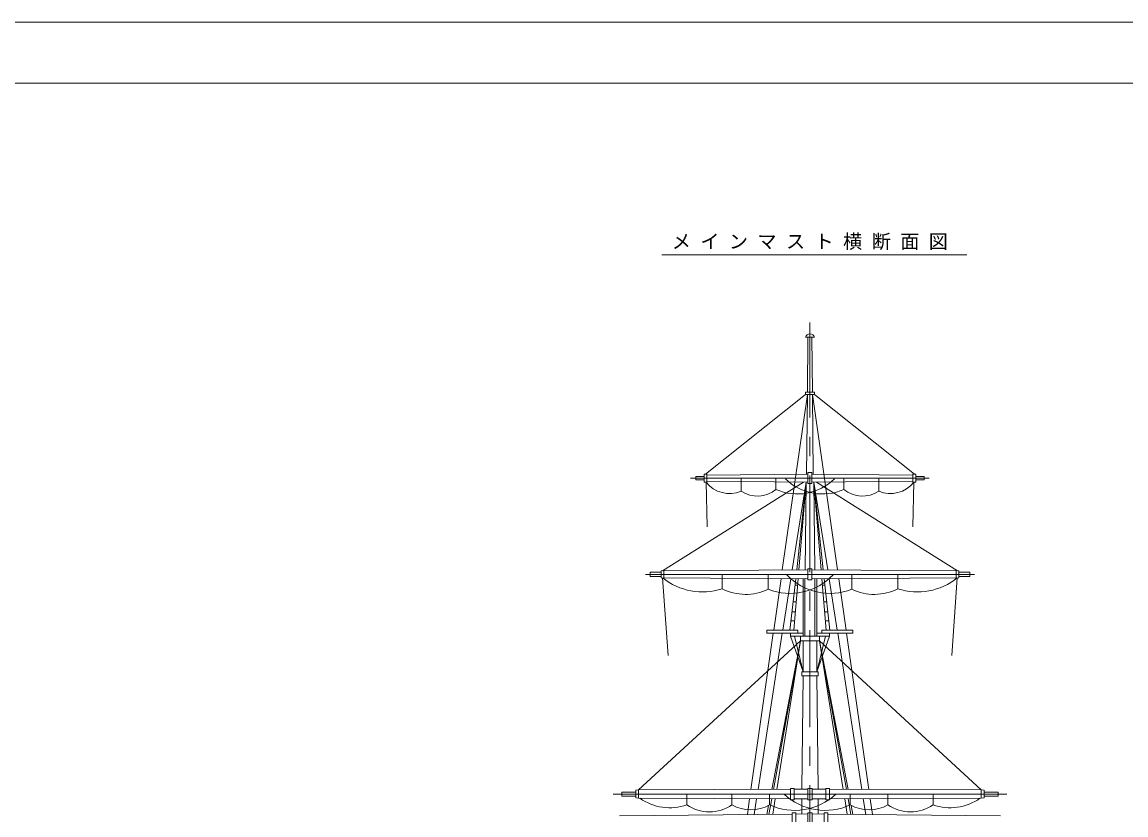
# Model space of a CAD drawing. Units: millimetres, scale not verified. Extents: x -51052 to 51048, y -29700 to 29700.
# Drawn here: x -25981 to 10227, y 3692 to 29700 of the extents above; entities that cross this region are included whole.
import ezdxf
from ezdxf.enums import TextEntityAlignment as Align

# ---------------------------------------------------------------- set-up
doc = ezdxf.new("R2010")
doc.units = ezdxf.units.MM
doc.header["$LTSCALE"] = 100
doc.linetypes.add('USER1', pattern=[50.8, 31.75, -6.35, 6.35, -6.35])
for name, color, linetype, lineweight in [('0-3_keijou', 7, 'Continuous', 18), ('0-4_frame', 7, 'Continuous', 18), ('0-5_text', 7, 'Continuous', 18), ('0-6_center', 7, 'USER1', 18)]:
    doc.layers.add(name, color=color, linetype=linetype, lineweight=lineweight)
doc.styles.add('ＭＳ ゴシック', font='')
doc.styles.get('ＭＳ ゴシック').set_extended_font_data('MS Gothic')

msp = doc.modelspace()

# ---------------------------------------------------------------- linework, layer by layer
at = {"layer": '0-3_keijou'}
for p, q in [((-136.9, 19365), (-286.9, 19365)), ((-201.9, 19365), (-221.9, 17565)), ((-136.9, 19365), (13.1, 19365)), ((-71.9, 19365), (-51.9, 17565)), ((-286.9, 17485), (-3564.9, 14869.4)), ((-1044.1, 11727.8), (-222.6, 17484.9)), ((-136.9, 17565), (-286.9, 17565)), ((-222.6, 17485), (-245.7, 14869.1)), ((-136.9, 17565), (13.1, 17565)), ((-51.2, 17485), (-28.1, 14869.1)), ((770.4, 11727.8), (-51.2, 17484.9)), ((13.1, 17485), (3291.1, 14869.4)), ((-3605.5, 14869.4), (-3515.5, 14869.4)), ((-203.9, 14869.4), (-3515.5, 14839.4)), ((-3515.5, 14869.4), (-3515.5, 14609.4)), ((-136.9, 14919.4), (-203.9, 14919.4)), ((-203.9, 14559.4), (-203.9, 14919.4)), ((-136.9, 14919.4), (-69.9, 14919.4)), ((-69.9, 14559.4), (-69.9, 14919.4)), ((-69.9, 14869.4), (3241.8, 14839.4)), ((3241.8, 14869.4), (3241.8, 14609.4)), ((3331.8, 14869.4), (3241.8, 14869.4)), ((-348.4, 14610.8), (-4971.5, 11698.7)), ((-136.9, 14739.4), (-4050.5, 14739.4)), ((-3605.5, 14789.4), (-3885.5, 14789.4)), ((-3885.5, 14789.4), (-3885.5, 14689.4)), ((-3605.5, 14689.4), (-3885.5, 14689.4)), ((-3507.8, 13142.1), (-3545.7, 14609.4)), ((-203.9, 14609.4), (-3515.5, 14639.4)), ((-2392.9, 14307.9), (-2392.9, 14739.4)), ((-1252.8, 14369.6), (-1252.8, 14739.4)), ((-722.4, 11730.2), (-264.1, 14610)), ((-567.2, 11731.3), (-264.1, 14610)), ((-503.2, 11731.8), (-264.1, 14610)), ((-298.3, 11733.3), (-264.1, 14610)), ((-136.9, 14559.4), (-203.9, 14559.4)), ((-136.9, 14739.4), (3776.8, 14739.4)), ((-136.9, 14559.4), (-69.9, 14559.4)), ((-69.9, 14609.4), (3241.8, 14639.4)), ((448.7, 11730.2), (-9.7, 14610)), ((293.5, 11731.3), (-9.7, 14610)), ((229.4, 11731.8), (-9.7, 14610)), ((24.6, 11733.3), (-9.7, 14610)), ((74.7, 14610.8), (4697.8, 11698.7)), ((979.1, 14369.6), (979.1, 14739.4)), ((2119.2, 14307.9), (2119.2, 14739.4)), ((3234, 13142.1), (3272, 14609.4)), ((3331.8, 14789.4), (3611.8, 14789.4)), ((3331.8, 14689.4), (3611.8, 14689.4)), ((3611.8, 14789.4), (3611.8, 14689.4)), ((-5019.3, 11651), (-5378.3, 11651)), ((-5378.3, 11651), (-5378.3, 11517)), ((-5019.3, 11698.3), (-203.9, 11734)), ((-5019.3, 11699), (-5019.3, 11469)), ((-4929.3, 11699), (-4929.3, 11469)), ((-136.9, 11764), (-203.9, 11764)), ((-203.9, 11404), (-203.9, 11764)), ((-136.9, 11764), (-69.9, 11764)), ((-69.9, 11404), (-69.9, 11764)), ((4745.6, 11698.3), (-69.9, 11734)), ((4655.6, 11699), (4655.6, 11469)), ((4745.6, 11699), (4745.6, 11469)), ((4745.6, 11651), (5104.6, 11651)), ((5104.6, 11651), (5104.6, 11517)), ((-136.9, 11584), (-5533.3, 11584)), ((-5019.3, 11517), (-5378.3, 11517)), ((-5019.3, 11469.7), (-203.9, 11434)), ((-4791.6, 8919.6), (-4969.1, 11469.3)), ((-3021.3, 11111.7), (-3021.3, 11584)), ((-1509.1, 11094.3), (-1509.1, 11584)), ((-1326, 9752.4), (-1085.1, 11440.5)), ((-1029.9, 9752.4), (-768.9, 11438.2)), ((-792.6, 9752.4), (-598.3, 11436.9)), ((-669, 9752.4), (-527.7, 11436.4)), ((-545.2, 11227.5), (-622.4, 11227.5)), ((-360.1, 11435.2), (-360.1, 9560.4)), ((-301.9, 9560.4), (-301.9, 11434.7)), ((-136.9, 11404), (-203.9, 11404)), ((-136.9, 11584), (5259.6, 11584)), ((-136.9, 11404), (-69.9, 11404)), ((4745.6, 11469.7), (-69.9, 11434)), ((28.1, 9560.4), (28.1, 11434.7)), ((86.4, 11435.2), (86.4, 9560.4)), ((395.2, 9752.4), (254, 11436.4)), ((271.5, 11227.5), (348.7, 11227.5)), ((518.8, 9752.4), (324.5, 11436.9)), ((756.2, 9752.4), (495.2, 11438.2)), ((1052.3, 9752.4), (811.4, 11440.5)), ((1235.4, 11094.3), (1235.4, 11584)), ((2747.6, 11111.7), (2747.6, 11584)), ((4517.9, 8919.6), (4695.4, 11469.3)), ((4745.6, 11517), (5104.6, 11517)), ((-591.4, 10677.5), (-685.9, 10677.5)), ((317.6, 10677.5), (412.1, 10677.5)), ((-618.5, 10354.5), (-723.1, 10354.5)), ((344.7, 10354.5), (449.4, 10354.5)), ((-643.1, 10060.5), (-757, 10060.5)), ((369.4, 10060.5), (483.3, 10060.5)), ((-2071.6, 4527.6), (-1340.7, 9649.4)), ((-1838.6, 4528.6), (-1045.8, 9649.4)), ((-531.9, 9752.4), (-1546.9, 9752.4)), ((-1546.9, 9649.4), (-1546.9, 9752.4)), ((-360.1, 9649.4), (-1546.9, 9649.4)), ((-774.9, 9560.4), (-774.9, 9649.4)), ((-446.9, 9560.4), (-774.9, 9560.4)), ((-360.1, 8381.4), (-774.9, 9560.4)), ((-360.1, 8381.4), (-643, 9560.4)), ((-531.9, 9649.4), (-531.9, 9752.4)), ((86.4, 9649.4), (1273.1, 9649.4)), ((86.4, 8381.4), (501.1, 9560.4)), ((86.4, 8381.4), (369.2, 9560.4)), ((173.1, 9560.4), (501.1, 9560.4)), ((258.1, 9752.4), (1273.1, 9752.4)), ((258.1, 9649.4), (258.1, 9752.4)), ((501.1, 9560.4), (501.1, 9649.4)), ((1564.9, 4528.6), (772.1, 9649.4)), ((1797.8, 4527.6), (1067, 9649.4)), ((1273.1, 9649.4), (1273.1, 9752.4)), ((-446.9, 9398.4), (-5756, 4512.9)), ((-1389.6, 4530.4), (-446.9, 9398.4)), ((-1332, 4530.6), (-446.9, 9398.4)), ((-1225.6, 4531), (-446.9, 9398.4)), ((-360.1, 9398.4), (-360.1, 8381.4)), ((86.4, 9398.4), (86.4, 8381.4)), ((173.1, 9398.4), (5482.3, 4512.9)), ((1058.3, 4530.6), (173.1, 9398.4)), ((1115.9, 4530.4), (173.1, 9398.4)), ((951.9, 4531), (173.1, 9398.4)), ((-136.9, 8381.4), (-406.9, 8381.4)), ((-136.9, 8381.4), (133.1, 8381.4)), ((-402.3, 4534.3), (-359.2, 8254.4)), ((128.6, 4534.3), (85.4, 8254.4)), ((-136.9, 4374.9), (-6591.9, 4374.9)), ((-5846, 4441.9), (-6306, 4441.9)), ((-6306, 4441.9), (-6306, 4307.9)), ((-5756, 4512.9), (-5846, 4500.9)), ((-5846, 4500.9), (-5846, 4248.9)), ((-778.7, 4532.8), (-5756, 4512.9)), ((-5756, 4512.9), (-5756, 4236.9)), ((-4173, 4018.9), (-4173, 4374.9)), ((-2696, 4021.9), (-2696, 4374.9)), ((-1460.8, 4021.6), (-1460.8, 4374.9)), ((-659.7, 4560.9), (-778.7, 4560.9)), ((-778.7, 4560.9), (-778.7, 4188.9)), ((-659.7, 4560.9), (-659.7, 4188.9)), ((-210.9, 4535.1), (-659.7, 4533.3)), ((-136.9, 4560.9), (-210.9, 4560.9)), ((-210.9, 4188.9), (-210.9, 4560.9)), ((-136.9, 4560.9), (-62.9, 4560.9)), ((-136.9, 4374.9), (6318.2, 4374.9)), ((-62.9, 4188.9), (-62.9, 4560.9)), ((-62.9, 4535.1), (386, 4533.3)), ((386, 4560.9), (505, 4560.9)), ((386, 4560.9), (386, 4188.9)), ((505, 4560.9), (505, 4188.9)), ((505, 4532.8), (5482.3, 4512.9)), ((1187.1, 4021.6), (1187.1, 4374.9)), ((2422.3, 4021.9), (2422.3, 4374.9)), ((3899.2, 4018.9), (3899.2, 4374.9)), ((5482.3, 4512.9), (5482.3, 4236.9)), ((5482.3, 4512.9), (5572.3, 4500.9)), ((5572.3, 4500.9), (5572.3, 4248.9)), ((-5846, 4307.9), (-6306, 4307.9)), ((-5756, 4236.9), (-5846, 4248.9)), ((-778.7, 4217.4), (-5756, 4236.9)), ((-2189.1, 3703.9), (-2115.1, 4222.7)), ((-1965.9, 3706.1), (-1886.1, 4221.8)), ((-1548.5, 3710.1), (-1491.3, 4005.2)), ((-1481, 3710.8), (-1388.5, 4219.8)), ((-1356.6, 3712), (-1275.4, 4219.4)), ((-659.7, 4188.9), (-778.7, 4188.9)), ((-210.9, 4215.2), (-659.7, 4217)), ((-402.3, 3721.2), (-402.3, 4216)), ((-136.9, 4188.9), (-210.9, 4188.9)), ((-136.9, 4188.9), (-62.9, 4188.9)), ((-62.9, 4215.2), (386, 4217)), ((128.6, 3721.2), (128.6, 4216)), ((386, 4188.9), (505, 4188.9)), ((505, 4217.4), (5482.3, 4236.9)), ((1082.9, 3712), (1001.7, 4219.4)), ((1207.3, 3710.8), (1114.8, 4219.8)), ((1274.8, 3710.1), (1217.6, 4005.2)), ((1692.2, 3706.1), (1612.4, 4221.8)), ((1915.4, 3703.9), (1841.4, 4222.7)), ((5482.3, 4236.9), (5572.3, 4248.9)), ((5572.3, 4307.9), (6032.3, 4307.9)), ((-721.9, 3718.1), (-6385.3, 3663.5)), ((-602.9, 3758.9), (-721.9, 3758.9)), ((-721.9, 3758.9), (-721.9, 3272.9)), ((-210.9, 3723), (-602.9, 3719.2)), ((-136.9, 3758.9), (-210.9, 3758.9)), ((-136.9, 3758.9), (-62.9, 3758.9)), ((-62.9, 3723), (329.2, 3719.2)), ((329.2, 3758.9), (448.2, 3758.9)), ((448.2, 3758.9), (448.2, 3272.9)), ((448.2, 3718.1), (6111.5, 3663.5))]:
    msp.add_line(p, q, dxfattribs=at)
for points in [[(-136.9, 17485), (-286.9, 17485), (-286.9, 17565)], [(-136.9, 17485), (13.1, 17485), (13.1, 17565)], [(-3605.5, 14869.4), (-3605.5, 14609.4), (-3515.5, 14609.4)], [(3331.8, 14869.4), (3331.8, 14609.4), (3241.8, 14609.4)], [(-136.9, 9560.4), (-446.9, 9560.4), (-446.9, 9398.4), (-136.9, 9398.4)], [(-136.9, 9560.4), (173.1, 9560.4), (173.1, 9398.4), (-136.9, 9398.4)], [(-136.9, 8254.4), (-406.9, 8254.4), (-406.9, 8381.4)], [(-136.9, 8254.4), (133.1, 8254.4), (133.1, 8381.4)], [(5572.3, 4441.9), (6032.3, 4441.9), (6032.3, 4307.9)], [(-602.9, 3758.9), (-602.9, 3272.9), (-721.9, 3272.9)], [(-136.9, 3272.9), (-210.9, 3272.9), (-210.9, 3758.9)], [(-136.9, 3272.9), (-62.9, 3272.9), (-62.9, 3758.9)], [(329.2, 3758.9), (329.2, 3272.9), (448.2, 3272.9)]]:
    msp.add_lwpolyline(points, dxfattribs=at)
for centre, radius, start, end in [((-136.9, 19310.3), 159.6, 90, 159.98404), ((-136.9, 19310.3), 159.6, 20.01596, 90), ((-2772.3, 15212.8), 981.1, 217.97738, 292.74417), ((-548.1, 15954), 1734.1, 246.02203, 314.42609), ((274.4, 15954), 1734.1, 225.57391, 293.97797), ((2498.5, 15212.8), 981.1, 247.25583, 322.02262), ((-1865.1, 15118.6), 967.4, 236.93361, 309.2613), ((1591.4, 15118.6), 967.4, 230.7387, 303.06639), ((-3668.3, 13071), 2063.3, 230.9181, 288.275), ((-793.2, 12913.2), 1954.7, 248.51505, 316.52078), ((519.5, 12913.2), 1954.7, 223.47922, 291.48495), ((3394.6, 13071), 2063.3, 251.725, 309.0819), ((-2247.7, 12631.6), 1705.5, 243.02379, 295.66005), ((1973.9, 12631.6), 1705.5, 244.33995, 296.97621), ((-637, 5823.3), 1981.1, 245.42657, 312.88207), ((363.2, 5823.3), 1981.1, 227.11793, 294.57343), ((-4728, 5652.7), 1725.5, 235.1465, 288.76454), ((-3436.6, 5103.9), 1311.2, 235.83547, 304.39084), ((-2078.2, 5132.2), 1270.7, 240.90688, 299.06844), ((1804.4, 5132.2), 1270.7, 240.93156, 299.09312), ((3162.9, 5103.9), 1311.2, 235.60916, 304.16453), ((4454.3, 5652.7), 1725.5, 251.23546, 304.8535)]:
    msp.add_arc(centre, radius, start, end, dxfattribs=at)
at = {"layer": '0-4_frame'}
for points in [[(-51051.5, -29700.1), (51048.5, -29700.1), (51048.5, 29699.9), (-51051.5, 29699.9)], [(-49051.5, -27700.1), (49048.5, -27700.1), (49048.5, 27699.9), (-49051.5, 27699.9)]]:
    msp.add_lwpolyline(points, close=True, dxfattribs=at)
at = {"layer": '0-5_text'}
msp.add_line((-4993.4, 22069.5), (5013.1, 22069.5), dxfattribs=at)
at = {"layer": '0-6_center'}
msp.add_line((-136.9, -18827.9), (-136.9, 19848.2), dxfattribs=at)

# ---------------------------------------------------------------- texts
at = {"layer": '0-5_text', "style": 'ＭＳ ゴシック'}
msp.add_text('メ イ ン マ ス ト 横 断 面 図', height=458.2, dxfattribs=at).set_placement((-4668.1, 22138.1), align=Align.BOTTOM_LEFT)

doc.saveas('drawing.dxf')
